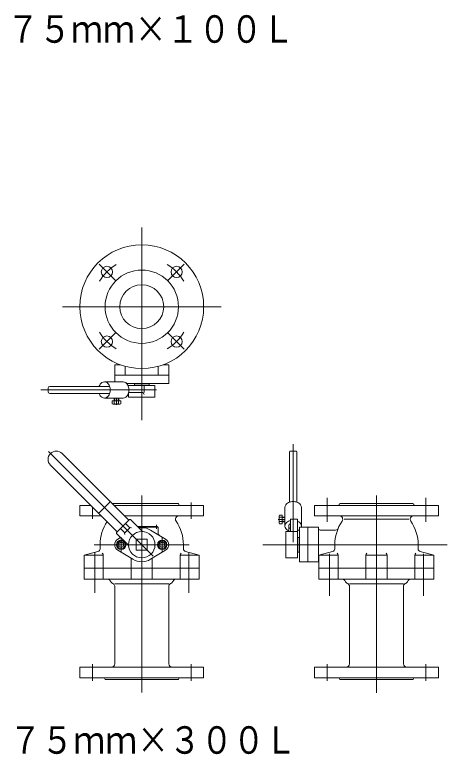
# Model space of a CAD drawing. Units: millimetres at full size, sheet at 1:20; details may follow other scales. Extents: x -5952 to 5966, y -3160 to 3160.
# Drawn here: x 2429 to 3166, y 639 to 1900 of the extents above; entities that cross this region are included whole.
import ezdxf
from ezdxf.enums import TextEntityAlignment as Align

# ---------------------------------------------------------------- set-up
doc = ezdxf.new("R2010")
doc.units = ezdxf.units.MM
doc.header["$LTSCALE"] = 20
doc.layers.add('0-5_TEMP01', color=3, linetype='Continuous', lineweight=18)
doc.layers.add('1-1_補修弁', color=7, linetype='Continuous', lineweight=9)
doc.styles.add('ＭＳ ゴシック', font='')
doc.styles.get('ＭＳ ゴシック').set_extended_font_data('MS Gothic')

msp = doc.modelspace()

# ---------------------------------------------------------------- linework, layer by layer
at = {"layer": '0-5_TEMP01'}
for p, q in [((2645.47, 1209.2), (2645.47, 1537.74)), ((2573.05, 1475), (2600.93, 1447.13)), ((2717.87, 1475), (2689.99, 1447.13)), ((2510.31, 1402.6), (2780.61, 1402.6)), ((2573.05, 1330.19), (2600.93, 1358.06)), ((2717.87, 1330.19), (2689.99, 1358.06)), ((2473.33, 1260.6), (2670.77, 1260.6)), ((2602.33, 1235.23), (2602.33, 1246.6)), ((2903.47, 1001.27), (2903.47, 1168.45)), ((2664.91, 977.26), (2486.37, 1155.81)), ((2645.47, 744.7), (2645.47, 1080.6)), ((2961.47, 1035.71), (2961.47, 1076.71)), ((3045.47, 1080.6), (3045.47, 744.21)), ((3129.47, 1076.71), (3129.47, 1035.71)), ((2561.47, 1060.91), (2561.47, 1040.71)), ((2729.47, 1068.71), (2729.47, 1040.71)), ((2878.11, 1039.85), (2889.47, 1039.85)), ((2610.46, 1009.71), (2610.46, 983.71)), ((2680.46, 983.71), (2680.46, 1009.71)), ((2726.47, 996.71), (2564.47, 996.71)), ((3165.97, 996.71), (2852.07, 996.71)), ((2565.46, 914.71), (2565.46, 983.71)), ((2725.47, 914.71), (2725.47, 983.71)), ((2965.46, 909.71), (2965.46, 981.01)), ((3125.47, 909.71), (3125.47, 981.01)), ((2561.47, 764.71), (2561.47, 792.71)), ((2729.47, 764.71), (2729.47, 792.71)), ((2961.47, 764.71), (2961.47, 792.71)), ((3129.47, 764.71), (3129.47, 792.71))]:
    msp.add_line(p, q, dxfattribs=at)
for start, end in [(121.226, 148.774), (31.226, 58.774), (211.226, 238.774), (301.226, 328.774)]:
    msp.add_arc((2645.47, 1402.6), 84, start, end, dxfattribs=at)
at = {"layer": '1-1_補修弁'}
for p, q in [((2609.01, 1303.6), (2599.47, 1303.6)), ((2599.47, 1303.6), (2599.47, 1274.6)), ((2617.46, 1300.88), (2617.46, 1285.6)), ((2673.47, 1300.88), (2673.47, 1285.6)), ((2691.47, 1303.6), (2681.92, 1303.6)), ((2691.47, 1271.6), (2691.47, 1303.6)), ((2613.65, 1274.6), (2581.82, 1274.6)), ((2691.47, 1285.6), (2599.47, 1285.6)), ((2485.8, 1263.6), (2485.8, 1257.6)), ((2488.8, 1266.6), (2590.77, 1266.6)), ((2619.76, 1271.6), (2691.47, 1271.6)), ((2622, 1268.09), (2667.96, 1268.09)), ((2632.97, 1268.6), (2657.97, 1268.6)), ((2649.52, 1268.09), (2649.52, 1256.1)), ((2657.97, 1268.6), (2657.46, 1268.09)), ((2657.97, 1268.6), (2657.97, 1271.6)), ((2667.96, 1268.09), (2667.96, 1248.1)), ((2488.8, 1254.59), (2590.77, 1254.59)), ((2622.96, 1248.1), (2622.96, 1255.88)), ((2646.52, 1256.1), (2623.01, 1256.1)), ((2581.82, 1246.6), (2613.65, 1246.6)), ((2594.83, 1242.09), (2609.84, 1242.09)), ((2594.83, 1237.19), (2594.83, 1242.09)), ((2596.71, 1236.6), (2607.95, 1236.6)), ((2598.33, 1246.6), (2598.33, 1242.09)), ((2598.58, 1237.17), (2598.58, 1242.09)), ((2599.33, 1242.09), (2599.33, 1246.6)), ((2605.33, 1242.09), (2605.33, 1246.6)), ((2606.08, 1237.17), (2606.08, 1242.09)), ((2606.33, 1242.09), (2606.33, 1246.6)), ((2609.84, 1242.09), (2609.84, 1237.19)), ((2667.96, 1248.1), (2622.96, 1248.1)), ((2623.55, 1038.43), (2509.7, 1152.28)), ((2897.47, 1155.38), (2897.47, 1069.29)), ((2908.47, 1156.38), (2898.47, 1156.38)), ((2909.47, 1155.38), (2909.47, 1069.29)), ((2603.74, 1018.63), (2489.9, 1132.47)), ((2539.97, 1063.71), (2558.66, 1063.71)), ((2539.97, 1063.71), (2539.97, 1045.71)), ((2590.31, 1068.84), (2573.34, 1051.87)), ((2707.97, 1066.71), (2595.26, 1066.71)), ((2598.26, 1063.71), (2750.97, 1063.71)), ((2750.97, 1063.71), (2750.97, 1045.71)), ((2889.47, 1028.53), (2889.47, 1060.35)), ((2917.46, 1028.53), (2917.46, 1060.35)), ((2939.97, 1063.71), (3150.97, 1063.71)), ((2939.97, 1045.71), (2939.97, 1063.71)), ((2982.97, 1066.71), (3107.97, 1066.71)), ((3150.97, 1063.71), (3150.97, 1045.71)), ((2880.06, 1047.35), (2884.97, 1047.35)), ((2884.97, 1047.35), (2884.97, 1032.34)), ((2539.97, 1045.71), (2576.66, 1045.71)), ((2602.51, 1017.39), (2624.78, 1039.67)), ((2616.26, 1045.71), (2750.97, 1045.71)), ((2626.2, 1039.67), (2644.26, 1021.61)), ((2879.47, 1045.47), (2879.47, 1034.22)), ((2880.05, 1043.6), (2884.97, 1043.6)), ((2880.05, 1036.1), (2884.97, 1036.1)), ((2889.47, 1043.85), (2884.97, 1043.85)), ((2884.97, 1042.85), (2889.47, 1042.85)), ((2884.97, 1036.84), (2889.47, 1036.84)), ((2884.97, 1035.84), (2889.47, 1035.84)), ((2910.97, 1040.38), (2898.97, 1040.38)), ((2898.97, 1019.21), (2898.97, 1040.38)), ((2910.97, 1040.38), (2910.97, 974.21)), ((3150.97, 1045.71), (2939.97, 1045.71)), ((2990.46, 1040.13), (3100.47, 1040.13)), ((2609.4, 1024.29), (2616.47, 1017.22)), ((2638.15, 1027.71), (2672.47, 1027.71)), ((2673.47, 1026.71), (2639.15, 1026.71)), ((2660.38, 1021.59), (2686.12, 1006.15)), ((2670.47, 1023.71), (2670.47, 1030.71)), ((2672.47, 1027.71), (2672.47, 1026.71)), ((2673.47, 1015.44), (2673.47, 1026.71)), ((2884.97, 1032.34), (2880.06, 1032.34)), ((2895.97, 1028.53), (2895.97, 1021.61)), ((2914.47, 1026.71), (2946.47, 1026.71)), ((2914.47, 1026.71), (2914.47, 967.71)), ((2928.47, 967.71), (2928.47, 1026.71)), ((2946.47, 967.71), (2946.47, 1026.71)), ((2949.47, 1021.71), (2975.64, 1021.71)), ((2602.51, 1015.98), (2620.56, 997.92)), ((2609.52, 1008.97), (2604.81, 1006.15)), ((2890.97, 1019.21), (2890.97, 974.21)), ((2910.97, 1019.21), (2890.97, 1019.21)), ((2911.47, 1009.21), (2911.47, 984.21)), ((2574.47, 989.78), (2574.47, 996.71)), ((2606.47, 994.41), (2606.47, 999.02)), ((2614.47, 999.02), (2614.47, 994.41)), ((2635.97, 987.21), (2635.97, 1006.21)), ((2635.97, 1006.21), (2654.96, 1006.21)), ((2654.96, 1006.21), (2654.96, 987.21)), ((2676.47, 994.41), (2676.47, 999.02)), ((2684.47, 999.02), (2684.47, 994.41)), ((2716.47, 989.78), (2716.47, 996.71)), ((2974.47, 989.78), (2974.47, 996.71)), ((3116.47, 989.78), (3116.47, 996.71)), ((2604.81, 987.28), (2630.55, 971.84)), ((2610.46, 992.09), (2606.47, 994.41)), ((2614.47, 994.41), (2610.46, 992.09)), ((2654.96, 987.21), (2635.97, 987.21)), ((2686.12, 987.28), (2660.38, 971.84)), ((2680.46, 992.09), (2676.47, 994.41)), ((2684.47, 994.41), (2680.46, 992.09)), ((2720.17, 984.96), (2743.47, 978.71)), ((2911.47, 984.21), (2910.97, 984.71)), ((2911.47, 984.21), (2914.47, 984.21)), ((3120.17, 984.96), (3143.47, 978.71)), ((2579.9, 978.71), (2547.47, 978.71)), ((2579.9, 978.71), (2579.9, 937.71)), ((2627.47, 937.71), (2627.47, 973.69)), ((2663.46, 937.71), (2663.46, 973.69)), ((2743.47, 978.71), (2711.03, 978.71)), ((2711.03, 978.71), (2711.03, 937.71)), ((2743.47, 978.71), (2743.47, 937.71)), ((2890.97, 974.21), (2910.97, 974.21)), ((2947.47, 978.71), (2947.47, 937.71)), ((2979.9, 978.71), (2979.9, 937.71)), ((3027.47, 978.71), (3063.46, 978.71)), ((3027.47, 937.71), (3027.47, 978.71)), ((3063.46, 937.71), (3063.46, 978.71)), ((3111.03, 978.71), (3143.47, 978.71)), ((3111.03, 978.71), (3111.03, 937.71)), ((3143.47, 937.71), (3143.47, 978.71)), ((2914.47, 967.71), (2947.47, 967.71)), ((2743.47, 956.71), (2547.47, 956.71)), ((2947.47, 956.71), (3143.47, 956.71)), ((2743.47, 937.71), (2547.47, 937.71)), ((3143.47, 937.71), (2947.47, 937.71)), ((2599.47, 929.71), (2691.47, 929.71)), ((2599.47, 793.71), (2599.47, 925.71)), ((2691.47, 793.71), (2691.47, 925.71)), ((2999.47, 929.71), (3091.47, 929.71)), ((2999.47, 793.71), (2999.47, 925.71)), ((3091.47, 793.71), (3091.47, 925.71)), ((2539.97, 787.71), (2750.97, 787.71)), ((2539.97, 769.71), (2539.97, 787.71)), ((2750.97, 787.71), (2750.97, 769.71)), ((2939.97, 787.71), (3150.97, 787.71)), ((2939.97, 769.71), (2939.97, 787.71)), ((3150.97, 787.71), (3150.97, 769.71)), ((2750.97, 769.71), (2539.97, 769.71)), ((3150.97, 769.71), (2939.97, 769.71)), ((2707.97, 766.71), (2582.97, 766.71)), ((3107.97, 766.71), (2982.97, 766.71))]:
    msp.add_line(p, q, dxfattribs=at)
for points in [[(2633.47, 1268.09), (2632.97, 1268.6), (2632.97, 1271.6)], [(2617.89, 1032.78), (2624.95, 1025.7), (2616.47, 1017.22)], [(2910.97, 1008.71), (2911.47, 1009.21), (2914.47, 1009.21)], [(2606.47, 999.02), (2610.46, 1001.33), (2614.47, 999.02)], [(2676.47, 999.02), (2680.46, 1001.33), (2684.47, 999.02)], [(2570.76, 984.96), (2547.47, 978.71), (2547.47, 937.71)], [(2970.76, 984.96), (2947.47, 978.71), (2979.9, 978.71)]]:
    msp.add_lwpolyline(points, dxfattribs=at)
for centre, radius in [((2645.47, 1402.6), 105.5), ((2586.06, 1461.99), 9.5), ((2645.47, 1402.6), 62.5), ((2704.86, 1461.99), 9.5), ((2645.47, 1402.6), 37.5), ((2586.06, 1343.2), 9.5), ((2704.86, 1343.2), 9.5), ((2645.47, 996.71), 22.5), ((2610.46, 996.71), 8), ((2610.46, 996.71), 6.5), ((2680.46, 996.71), 8), ((2680.46, 996.71), 6.5)]:
    msp.add_circle(centre, radius, dxfattribs=at)
for centre, radius, start, end in [((2581.91, 1266.95), 7.64, 90.69337, 126.22988), ((2581.73, 1266.95), 7.64, 53.77012, 89.30663), ((2613.55, 1266.95), 7.64, 53.77012, 89.30663), ((2488.8, 1263.6), 3, 90, 180), ((2573.69, 1266.46), 0.82, 151.32882, 170.65982), ((2587.07, 1261.96), 14.93, 145.13203, 160.85632), ((2583.78, 1264.28), 10.9, 125.84361, 145.25198), ((2579.87, 1264.28), 10.9, 34.74801, 54.15638), ((2576.58, 1261.96), 14.93, 19.1437, 34.86798), ((2572.82, 1260.66), 18.91, 359.81123, 19.14223), ((2611.69, 1264.28), 10.9, 34.74801, 54.15638), ((2608.4, 1261.96), 14.93, 19.1437, 34.86798), ((2604.64, 1260.66), 18.91, 359.81123, 19.14223), ((2488.8, 1257.6), 3, 180, 270), ((2582.32, 1257.7), 9.94, 198.21001, 199.80121), ((2587.07, 1259.23), 14.93, 199.14369, 214.86798), ((2583.78, 1256.91), 10.9, 214.74801, 234.15638), ((2579.87, 1256.91), 10.9, 305.84364, 325.252), ((2576.58, 1259.23), 14.93, 325.13201, 340.8563), ((2572.82, 1260.54), 18.91, 340.85777, 0.18877), ((2611.69, 1256.91), 10.9, 305.84364, 325.252), ((2608.4, 1259.23), 14.93, 325.13201, 340.8563), ((2604.64, 1260.54), 18.91, 340.85777, 0.18877), ((2646.52, 1253.1), 3, 0, 90), ((2581.91, 1254.24), 7.64, 233.77013, 269.30664), ((2581.73, 1254.24), 7.64, 270.69336, 306.22986), ((2596.71, 1239.88), 3.29, 234.992, 304.565), ((2602.33, 1249.01), 12.42, 252.412, 287.588), ((2607.95, 1239.88), 3.29, 235.435, 305.008), ((2613.55, 1254.24), 7.64, 270.69336, 306.22986), ((2499.8, 1142.38), 14, 45, 225), ((2898.47, 1155.38), 1, 90, 180), ((2908.47, 1155.38), 1, 0, 90), ((2588.89, 1070.25), 2, 315, 45), ((2710.97, 1066.71), 3, 180, 270), ((2897.11, 1060.26), 7.64, 143.77013, 179.30664), ((2899.78, 1058.39), 10.9, 124.74801, 144.15638), ((2902.09, 1055.11), 14.93, 109.14369, 124.86798), ((2903.4, 1051.35), 18.91, 89.81124, 109.14224), ((2903.53, 1051.35), 18.91, 70.85776, 90.18876), ((2904.83, 1055.11), 14.93, 55.13203, 70.85632), ((2907.15, 1058.39), 10.9, 35.84361, 55.25198), ((2909.81, 1060.26), 7.64, 0.69337, 36.22988), ((2979.96, 1066.71), 3, 270, 0), ((3110.97, 1066.71), 3, 180, 270), ((2571.93, 1053.28), 2, 225, 315), ((2882.75, 1045.47), 3.29, 144.992, 214.565), ((2645.47, 996.71), 71, 146.372, 180), ((2625.48, 1038.96), 1, 45, 135), ((2708.54, 1040.13), 5.58, 90, 214.542), ((2645.47, 996.71), 71, 0, 34.542), ((2891.88, 1039.85), 12.42, 162.412, 197.588), ((2882.75, 1034.22), 3.29, 145.435, 215.008), ((2899.78, 1026.58), 10.9, 124.74801, 144.15638), ((2902.09, 1023.28), 14.93, 109.14369, 124.86798), ((2900.88, 1028.16), 9.94, 101.14176, 111.74811), ((2907.24, 1027.53), 10.08, 52.6097, 68.33399), ((2907.15, 1026.58), 10.9, 35.84361, 55.25198), ((3045.47, 996.71), 71, 145.458, 180), ((2982.38, 1040.13), 5.58, 325.458, 90), ((3108.54, 1040.13), 5.58, 90, 214.542), ((3045.47, 996.71), 71, 0, 34.542), ((2626.37, 1024.29), 2, 45, 135), ((2645.47, 996.71), 29, 59.05, 99.719), ((2651.32, 1028.68), 10, 225, 259.606), ((2897.11, 1028.44), 7.64, 143.77013, 179.30664), ((2897.11, 1028.62), 7.64, 180.69336, 216.22986), ((2899.78, 1030.49), 10.9, 215.84364, 235.252), ((2900.39, 1030.71), 11.45, 233.33203, 249.05632), ((2900.06, 1028.48), 4.09, 143.77013, 179.30664), ((2900.06, 1021.56), 4.09, 143.77014, 179.30665), ((2900.06, 1021.66), 4.09, 180.69336, 216.22987), ((2901.49, 1027.49), 5.84, 124.74801, 144.15638), ((2901.49, 1020.57), 5.84, 124.74799, 144.15636), ((2901.4, 1027.9), 5.45, 116.55794, 126.4811), ((2901.4, 1020.98), 5.45, 116.55799, 126.48115), ((2905.15, 1033.22), 14.29, 293.98821, 305.06814), ((2911.35, 1025.19), 4.17, 298.82431, 318.23267), ((2909.81, 1028.44), 7.64, 0.69337, 36.22988), ((2910.36, 1028.54), 7.11, 345.10914, 359.9527), ((2949.47, 1024.71), 3, 180, 270), ((2975.64, 1026.71), 5, 270, 336.75), ((2603.22, 1016.69), 1, 135, 225), ((2617.89, 1015.81), 2, 135, 225), ((2676.47, 1015.44), 3, 180, 239.05), ((2896.84, 1019.28), 0.095, 205.74959, 225.15795), ((2610.46, 996.71), 11, 120.95, 239.05), ((2613.49, 990.85), 10, 10.394, 45), ((2680.46, 996.71), 11, 300.95, 59.05), ((2569.47, 989.78), 5, 285, 0), ((2721.47, 989.78), 5, 180, 255), ((2969.47, 989.78), 5, 285, 0), ((3121.47, 989.78), 5, 180, 255), ((2574.9, 978.71), 5, 0, 47.288), ((2645.47, 996.71), 29, 239.05, 300.95), ((2716.03, 978.71), 5, 132.712, 180), ((2974.9, 978.71), 5, 0, 47.288), ((3032.46, 978.71), 5, 132.712, 180), ((3058.46, 978.71), 5, 0, 47.288), ((3116.03, 978.71), 5, 132.712, 180), ((2587.46, 932.71), 5, 22.62, 90), ((2599.47, 937.71), 8, 202.62, 247.38), ((2691.47, 937.71), 8, 292.62, 337.38), ((2703.47, 932.71), 5, 90, 157.38), ((2987.46, 932.71), 5, 22.62, 90), ((2999.47, 937.71), 8, 202.62, 247.38), ((3091.47, 937.71), 8, 292.62, 337.38), ((3103.47, 932.71), 5, 90, 157.38), ((2594.47, 925.71), 5, 0, 67.38), ((2696.47, 925.71), 5, 112.62, 180), ((2994.47, 925.71), 5, 0, 67.38), ((3096.47, 925.71), 5, 112.62, 180), ((2593.47, 793.71), 6, 270, 0), ((2697.47, 793.71), 6, 180, 270), ((2993.47, 793.71), 6, 270, 0), ((3097.47, 793.71), 6, 180, 270), ((2579.96, 766.71), 3, 0, 90), ((2710.97, 766.71), 3, 90, 180), ((2979.96, 766.71), 3, 0, 90), ((3110.97, 766.71), 3, 90, 180)]:
    msp.add_arc(centre, radius, start, end, dxfattribs=at)

# ---------------------------------------------------------------- texts
at = {"layer": '1-1_補修弁', "style": 'ＭＳ ゴシック', "width": 0.85}
for s, p in [('７５ｍｍ×１００Ｌ', (2416.03, 1838.68)), ('７５ｍｍ×３００Ｌ', (2419.97, 626.08))]:
    msp.add_text(s, height=46.92, dxfattribs=at).set_placement(p, align=Align.BOTTOM_LEFT)

doc.saveas('drawing.dxf')
